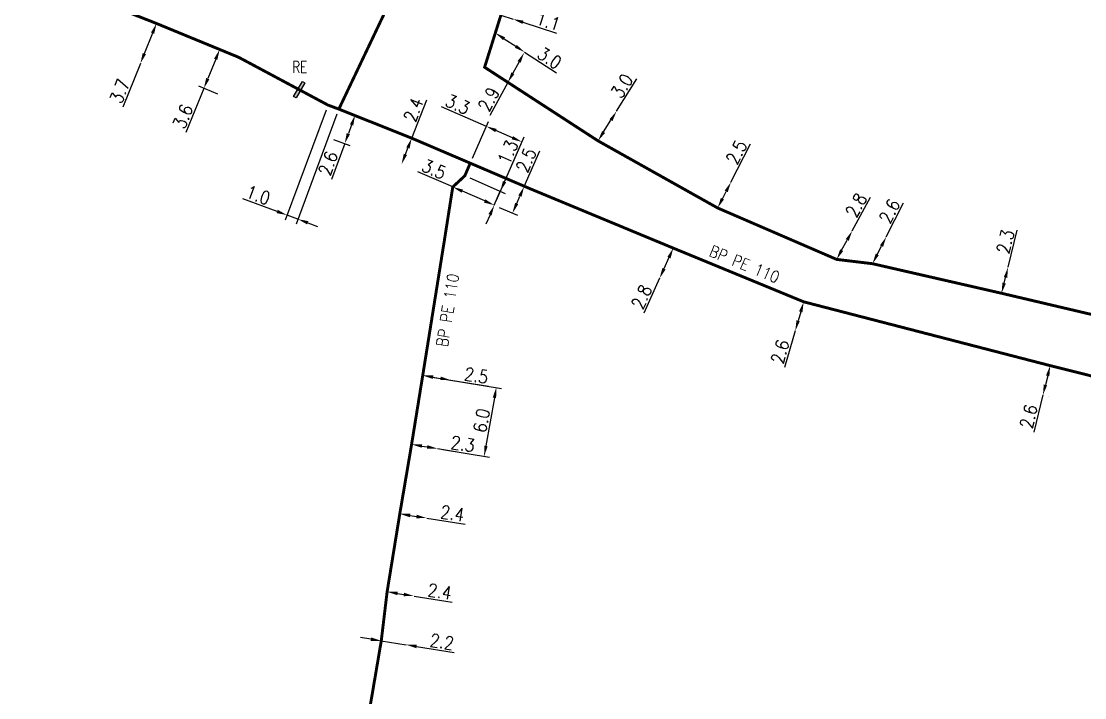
# Model space of a CAD drawing. Header units: millimetres. Extents: x 185000 to 186000, y 127990 to 129010.
# Drawn here: x 185100 to 185191.4, y 128331.2 to 128389.4 of the extents above; entities that cross this region are included whole.
import ezdxf
from ezdxf.enums import TextEntityAlignment as Align

# ---------------------------------------------------------------- set-up
doc = ezdxf.new("R2010")
doc.units = ezdxf.units.MM
doc.header["$PDMODE"] = 34
doc.linetypes.add('L_25_PE', pattern=[2000, 1000, 1000])
doc.layers.get('0').update_dxf_attribs({"linetype": 'CONTINUOUS'})
doc.layers.get('DEFPOINTS').update_dxf_attribs({"linetype": 'CONTINUOUS'})
doc.layers.add('L_150', color=1, linetype='CONTINUOUS')
doc.layers.add('L_340', color=7, linetype='CONTINUOUS')
doc.styles.get("Standard").update_dxf_attribs({"font": 'romans.shx', "width": 0.85})
doc.dimstyles.get("Standard").update_dxf_attribs({"dimtxt": 1.5, "dimasz": 1.2, "dimexe": 0.625, "dimexo": 0.625, "dimgap": 0.25, "dimtad": 1, "dimdec": 1, "dimzin": 0, "dimdsep": 46, "dimtxsty": 'Standard', "dimcen": -0.5, "dimadec": 0, "dimazin": 0, "dimtfac": 1, "dimtdec": 1, "dimtmove": 0, "dimatfit": 3, "dimfxl": 0, "dimtolj": 1, "dimtzin": 0, "dimarcsym": 0})

# ---------------------------------------------------------------- blocks, each defined once
blk = doc.blocks.new('*D406')
at = {"layer": 'DEFPOINTS', "color": 0, "linetype": 'Continuous', "transparency": 16777216}
for p in [(185111.602, 128389.198), (185110.219, 128385.766), (185110.219, 128385.766)]:
    blk.add_point(p, dxfattribs=at)
at = {"layer": 'L_150', "color": 0, "linetype": 'Continuous', "lineweight": -2, "transparency": 16777216}
for p, q in [((185111.265, 128388.363), (185110.555, 128386.6)), ((185110.219, 128385.766), (185108.701, 128381.996))]:
    blk.add_line(p, q, dxfattribs=at)
at = {"layer": 'L_150', "color": 0, "linetype": 'Continuous', "transparency": 16777216}
for points in [[(185111.126, 128388.419), (185111.404, 128388.307), (185111.602, 128389.198)], [(185110.416, 128386.656), (185110.695, 128386.544), (185110.219, 128385.766)]]:
    blk.add_solid(points, dxfattribs=at)
at = {"layer": 'L_150', "color": 0, "linetype": 'Continuous', "transparency": 16777216, "insert": (185108.449, 128383.379), "char_height": 1.125, "attachment_point": 5, "rotation": 68.06177}
blk.add_mtext('\\A1;3.7', dxfattribs=at)
blk = doc.blocks.new('*D407')
at = {"layer": 'DEFPOINTS', "color": 0, "linetype": 'Continuous', "transparency": 16777216}
for p in [(185126.332, 128382.183), (185127.269, 128381.835), (185123.753, 128372.374)]:
    blk.add_point(p, dxfattribs=at)
at = {"layer": 'L_150', "color": 0, "linetype": 'Continuous', "lineweight": -2, "transparency": 16777216}
for p, q in [((185126.169, 128381.744), (185122.652, 128372.283)), ((185127.106, 128381.396), (185123.589, 128371.935)), ((185121.972, 128373.036), (185119.027, 128374.131)), ((185123.753, 128372.374), (185122.815, 128372.723)), ((185124.596, 128372.061), (185125.44, 128371.747))]:
    blk.add_line(p, q, dxfattribs=at)
at = {"layer": 'L_150', "color": 0, "linetype": 'Continuous', "transparency": 16777216}
for points in [[(185122.024, 128373.177), (185121.92, 128372.896), (185122.815, 128372.723)], [(185124.649, 128372.201), (185124.544, 128371.92), (185123.753, 128372.374)]]:
    blk.add_solid(points, dxfattribs=at)
at = {"layer": 'L_150', "color": 0, "linetype": 'Continuous', "transparency": 16777216, "insert": (185120.339, 128374.443), "char_height": 1.125, "attachment_point": 5, "rotation": 339.60969}
blk.add_mtext('\\A1;1.0', dxfattribs=at)
blk = doc.blocks.new('*D408')
at = {"layer": 'DEFPOINTS', "color": 0, "linetype": 'Continuous', "transparency": 16777216}
for p in [(185118.675, 128386.284), (185115.672, 128383.619), (185117.32, 128382.949)]:
    blk.add_point(p, dxfattribs=at)
at = {"layer": 'L_150', "color": 0, "linetype": 'Continuous', "lineweight": -2, "transparency": 16777216}
for p, q in [((185118.241, 128386.461), (185116.593, 128387.13)), ((185116.689, 128386.12), (185116.011, 128384.453)), ((185115.672, 128383.619), (185114.125, 128379.811)), ((185116.885, 128383.126), (185115.238, 128383.795))]:
    blk.add_line(p, q, dxfattribs=at)
at = {"layer": 'L_150', "color": 0, "linetype": 'Continuous', "transparency": 16777216}
for points in [[(185116.55, 128386.177), (185116.828, 128386.064), (185117.028, 128386.954)], [(185115.872, 128384.509), (185116.15, 128384.396), (185115.672, 128383.619)]]:
    blk.add_solid(points, dxfattribs=at)
at = {"layer": 'L_150', "color": 0, "linetype": 'Continuous', "transparency": 16777216, "insert": (185113.878, 128381.195), "char_height": 1.125, "attachment_point": 5, "rotation": 67.88343}
blk.add_mtext('\\A1;3.6', dxfattribs=at)
blk = doc.blocks.new('*D436')
at = {"layer": 'DEFPOINTS', "color": 0, "linetype": 'Continuous', "transparency": 16777216}
for p in [(185127.269, 128381.835), (185126.372, 128379.395), (185127.775, 128378.879)]:
    blk.add_point(p, dxfattribs=at)
at = {"layer": 'L_150', "color": 0, "linetype": 'Continuous', "lineweight": -2, "transparency": 16777216}
for p, q in [((185127.709, 128381.673), (185129.112, 128381.158)), ((185128.361, 128380.475), (185128.085, 128379.724)), ((185127.775, 128378.879), (185126.639, 128375.792)), ((185126.812, 128379.233), (185128.215, 128378.717))]:
    blk.add_line(p, q, dxfattribs=at)
at = {"layer": 'L_150', "color": 0, "linetype": 'Continuous', "transparency": 16777216}
for points in [[(185128.22, 128380.527), (185128.502, 128380.423), (185128.672, 128381.319)], [(185127.944, 128379.776), (185128.226, 128379.672), (185127.775, 128378.879)]]:
    blk.add_solid(points, dxfattribs=at)
at = {"layer": 'L_150', "color": 0, "linetype": 'Continuous', "transparency": 16777216, "insert": (185126.346, 128377.167), "char_height": 1.125, "attachment_point": 5, "rotation": 69.81442}
blk.add_mtext('\\A1;2.6', dxfattribs=at)
blk = doc.blocks.new('*D437')
at = {"layer": 'DEFPOINTS', "color": 0, "linetype": 'Continuous', "transparency": 16777216}
for p in [(185133.53, 128379.336), (185132.659, 128377.1), (185132.659, 128377.1)]:
    blk.add_point(p, dxfattribs=at)
at = {"layer": 'L_150', "color": 0, "linetype": 'Continuous', "lineweight": -2, "transparency": 16777216}
for p, q in [((185133.53, 128379.336), (185134.816, 128382.637)), ((185132.986, 128377.939), (185133.203, 128378.498))]:
    blk.add_line(p, q, dxfattribs=at)
at = {"layer": 'L_150', "color": 0, "linetype": 'Continuous', "transparency": 16777216}
for points in [[(185133.064, 128378.552), (185133.343, 128378.443), (185133.53, 128379.336)], [(185132.846, 128377.993), (185133.125, 128377.884), (185132.659, 128377.1)]]:
    blk.add_solid(points, dxfattribs=at)
at = {"layer": 'L_150', "color": 0, "linetype": 'Continuous', "transparency": 16777216, "insert": (185133.677, 128381.78), "char_height": 1.125, "attachment_point": 5, "rotation": 68.71871}
blk.add_mtext('\\A1;2.4', dxfattribs=at)
blk = doc.blocks.new('*D438')
at = {"layer": 'DEFPOINTS', "color": 0, "linetype": 'Continuous', "transparency": 16777216}
for p in [(185156.004, 128369.883), (185154.828, 128367.287), (185154.828, 128367.287)]:
    blk.add_point(p, dxfattribs=at)
at = {"layer": 'L_150', "color": 0, "linetype": 'Continuous', "lineweight": -2, "transparency": 16777216}
for p, q in [((185155.633, 128369.063), (185155.199, 128368.107)), ((185154.828, 128367.287), (185153.475, 128364.301))]:
    blk.add_line(p, q, dxfattribs=at)
at = {"layer": 'L_150', "color": 0, "linetype": 'Continuous', "transparency": 16777216}
for points in [[(185155.496, 128369.125), (185155.769, 128369.001), (185156.004, 128369.883)], [(185155.063, 128368.169), (185155.336, 128368.045), (185154.828, 128367.287)]]:
    blk.add_solid(points, dxfattribs=at)
at = {"layer": 'L_150', "color": 0, "linetype": 'Continuous', "transparency": 16777216, "insert": (185153.283, 128365.693), "char_height": 1.125, "attachment_point": 5, "rotation": 65.62721}
blk.add_mtext('\\A1;2.8', dxfattribs=at)
blk = doc.blocks.new('*D441')
at = {"layer": 'DEFPOINTS', "color": 0, "linetype": 'Continuous', "transparency": 16777216}
for p in [(185143.186, 128386.679), (185143.186, 128386.679), (185141.795, 128384.134)]:
    blk.add_point(p, dxfattribs=at)
at = {"layer": 'L_150', "color": 0, "linetype": 'Continuous', "lineweight": -2, "transparency": 16777216}
for p, q in [((185142.754, 128385.889), (185142.227, 128384.924)), ((185141.795, 128384.134), (185140.245, 128381.297))]:
    blk.add_line(p, q, dxfattribs=at)
at = {"layer": 'L_150', "color": 0, "linetype": 'Continuous', "transparency": 16777216}
for points in [[(185142.623, 128385.961), (185142.886, 128385.817), (185143.186, 128386.679)], [(185142.095, 128384.996), (185142.358, 128384.852), (185141.795, 128384.134)]]:
    blk.add_solid(points, dxfattribs=at)
at = {"layer": 'L_150', "color": 0, "linetype": 'Continuous', "transparency": 16777216, "insert": (185140.146, 128382.68), "char_height": 1.125, "attachment_point": 5, "rotation": 61.34282}
blk.add_mtext('\\A1;2.9', dxfattribs=at)
blk = doc.blocks.new('*D442')
at = {"layer": 'DEFPOINTS', "color": 0, "linetype": 'Continuous', "transparency": 16777216}
for p in [(185151.127, 128381.649), (185151.127, 128381.649), (185149.539, 128379.104)]:
    blk.add_point(p, dxfattribs=at)
at = {"layer": 'L_150', "color": 0, "linetype": 'Continuous', "lineweight": -2, "transparency": 16777216}
for p, q in [((185151.127, 128381.649), (185152.863, 128384.43)), ((185150.015, 128379.867), (185150.651, 128380.885))]:
    blk.add_line(p, q, dxfattribs=at)
at = {"layer": 'L_150', "color": 0, "linetype": 'Continuous', "transparency": 16777216}
for points in [[(185150.523, 128380.965), (185150.778, 128380.806), (185151.127, 128381.649)], [(185149.888, 128379.947), (185150.142, 128379.788), (185149.539, 128379.104)]]:
    blk.add_solid(points, dxfattribs=at)
at = {"layer": 'L_150', "color": 0, "linetype": 'Continuous', "transparency": 16777216, "insert": (185151.597, 128383.818), "char_height": 1.125, "attachment_point": 5, "rotation": 58.0269}
blk.add_mtext('\\A1;3.0', dxfattribs=at)
blk = doc.blocks.new('*D443')
at = {"layer": 'DEFPOINTS', "color": 0, "linetype": 'Continuous', "transparency": 16777216}
for p in [(185160.958, 128375.558), (185160.958, 128375.558), (185159.815, 128373.335)]:
    blk.add_point(p, dxfattribs=at)
at = {"layer": 'L_150', "color": 0, "linetype": 'Continuous', "lineweight": -2, "transparency": 16777216}
for p, q in [((185160.958, 128375.558), (185162.647, 128378.839)), ((185160.226, 128374.135), (185160.547, 128374.758))]:
    blk.add_line(p, q, dxfattribs=at)
at = {"layer": 'L_150', "color": 0, "linetype": 'Continuous', "transparency": 16777216}
for points in [[(185160.413, 128374.827), (185160.68, 128374.689), (185160.958, 128375.558)], [(185160.093, 128374.204), (185160.36, 128374.067), (185159.815, 128373.335)]]:
    blk.add_solid(points, dxfattribs=at)
at = {"layer": 'L_150', "color": 0, "linetype": 'Continuous', "transparency": 16777216, "insert": (185161.436, 128378.124), "char_height": 1.125, "attachment_point": 5, "rotation": 62.76886}
blk.add_mtext('\\A1;2.5', dxfattribs=at)
blk = doc.blocks.new('*D444')
at = {"layer": 'DEFPOINTS', "color": 0, "linetype": 'Continuous', "transparency": 16777216}
for p in [(185167.205, 128365.268), (185166.481, 128362.771), (185166.481, 128362.771)]:
    blk.add_point(p, dxfattribs=at)
at = {"layer": 'L_150', "color": 0, "linetype": 'Continuous', "lineweight": -2, "transparency": 16777216}
for p, q in [((185166.954, 128364.404), (185166.732, 128363.635)), ((185166.481, 128362.771), (185165.568, 128359.622))]:
    blk.add_line(p, q, dxfattribs=at)
at = {"layer": 'L_150', "color": 0, "linetype": 'Continuous', "transparency": 16777216}
for points in [[(185166.81, 128364.445), (185167.098, 128364.362), (185167.205, 128365.268)], [(185166.588, 128363.677), (185166.876, 128363.594), (185166.481, 128362.771)]]:
    blk.add_solid(points, dxfattribs=at)
at = {"layer": 'L_150', "color": 0, "linetype": 'Continuous', "transparency": 16777216, "insert": (185165.179, 128360.973), "char_height": 1.125, "attachment_point": 5, "rotation": 73.8366}
blk.add_mtext('\\A1;2.6', dxfattribs=at)
blk = doc.blocks.new('*D445')
at = {"layer": 'DEFPOINTS', "color": 0, "linetype": 'Continuous', "transparency": 16777216}
for p in [(185184.764, 128368.233), (185184.764, 128368.233), (185184.209, 128366.001)]:
    blk.add_point(p, dxfattribs=at)
at = {"layer": 'L_150', "color": 0, "linetype": 'Continuous', "lineweight": -2, "transparency": 16777216}
for p, q in [((185184.764, 128368.233), (185185.556, 128371.415)), ((185184.426, 128366.874), (185184.547, 128367.36))]:
    blk.add_line(p, q, dxfattribs=at)
at = {"layer": 'L_150', "color": 0, "linetype": 'Continuous', "transparency": 16777216}
for points in [[(185184.402, 128367.396), (185184.693, 128367.324), (185184.764, 128368.233)], [(185184.281, 128366.911), (185184.572, 128366.838), (185184.209, 128366.001)]]:
    blk.add_solid(points, dxfattribs=at)
at = {"layer": 'L_150', "color": 0, "linetype": 'Continuous', "transparency": 16777216, "insert": (185184.541, 128370.442), "char_height": 1.125, "attachment_point": 5, "rotation": 76.03248}
blk.add_mtext('\\A1;2.3', dxfattribs=at)
blk = doc.blocks.new('*D447')
at = {"layer": 'DEFPOINTS', "color": 0, "linetype": 'Continuous', "transparency": 16777216}
for p in [(185188.384, 128359.781), (185187.763, 128357.256), (185187.763, 128357.256)]:
    blk.add_point(p, dxfattribs=at)
at = {"layer": 'L_150', "color": 0, "linetype": 'Continuous', "lineweight": -2, "transparency": 16777216}
for p, q in [((185188.839, 128359.669), (185188.839, 128359.669)), ((185188.169, 128358.907), (185187.978, 128358.13)), ((185187.763, 128357.256), (185186.981, 128354.072)), ((185188.218, 128357.144), (185188.219, 128357.144))]:
    blk.add_line(p, q, dxfattribs=at)
at = {"layer": 'L_150', "color": 0, "linetype": 'Continuous', "transparency": 16777216}
for points in [[(185188.024, 128358.943), (185188.315, 128358.871), (185188.384, 128359.781)], [(185187.833, 128358.166), (185188.124, 128358.094), (185187.763, 128357.256)]]:
    blk.add_solid(points, dxfattribs=at)
at = {"layer": 'L_150', "color": 0, "linetype": 'Continuous', "transparency": 16777216, "insert": (185186.536, 128355.406), "char_height": 1.125, "attachment_point": 5, "rotation": 76.18629}
blk.add_mtext('\\A1;2.6', dxfattribs=at)
blk = doc.blocks.new('*D523')
at = {"layer": 'DEFPOINTS', "color": 0, "linetype": 'Continuous', "transparency": 16777216}
for p in [(185139.942, 128380.352), (185138.557, 128377.188), (185140.622, 128373.578)]:
    blk.add_point(p, dxfattribs=at)
at = {"layer": 'L_150', "color": 0, "linetype": 'Continuous', "lineweight": -2, "transparency": 16777216}
for p, q in [((185139.942, 128380.352), (185136.096, 128382.036)), ((185138.745, 128377.617), (185140.13, 128380.782)), ((185142.177, 128379.374), (185140.767, 128379.991)), ((185140.81, 128374.008), (185143.189, 128379.443))]:
    blk.add_line(p, q, dxfattribs=at)
at = {"layer": 'L_150', "color": 0, "linetype": 'Continuous', "transparency": 16777216}
for points in [[(185140.827, 128380.129), (185140.706, 128379.854), (185139.942, 128380.352)], [(185142.237, 128379.512), (185142.116, 128379.237), (185143.001, 128379.013)]]:
    blk.add_solid(points, dxfattribs=at)
at = {"layer": 'L_150', "color": 0, "linetype": 'Continuous', "transparency": 16777216, "insert": (185137.486, 128382.246), "char_height": 1.125, "attachment_point": 5, "rotation": 336.36194}
blk.add_mtext('\\A1;3.3', dxfattribs=at)
blk = doc.blocks.new('*D524')
at = {"layer": 'DEFPOINTS', "color": 0, "linetype": 'Continuous', "transparency": 16777216}
for p in [(185138.094, 128376.103), (185140.622, 128373.578), (185140.622, 128373.578)]:
    blk.add_point(p, dxfattribs=at)
at = {"layer": 'L_150', "color": 0, "linetype": 'Continuous', "lineweight": -2, "transparency": 16777216}
for p, q in [((185141.504, 128375.593), (185142.934, 128378.859)), ((185138.523, 128375.915), (185141.573, 128374.581)), ((185140.622, 128373.578), (185141.143, 128374.769)), ((185140.261, 128372.754), (185139.9, 128371.929))]:
    blk.add_line(p, q, dxfattribs=at)
at = {"layer": 'L_150', "color": 0, "linetype": 'Continuous', "transparency": 16777216}
for points in [[(185141.367, 128375.653), (185141.641, 128375.533), (185141.143, 128374.769)], [(185140.124, 128372.814), (185140.399, 128372.694), (185140.622, 128373.578)]]:
    blk.add_solid(points, dxfattribs=at)
at = {"layer": 'L_150', "color": 0, "linetype": 'Continuous', "transparency": 16777216, "insert": (185141.797, 128378.133), "char_height": 1.125, "attachment_point": 5, "rotation": 66.36194}
blk.add_mtext('\\A1;1.3', dxfattribs=at)
blk = doc.blocks.new('*D525')
at = {"layer": 'DEFPOINTS', "color": 0, "linetype": 'Continuous', "transparency": 16777216}
for p in [(185141.625, 128375.868), (185140.622, 128373.578), (185142.188, 128372.893)]:
    blk.add_point(p, dxfattribs=at)
at = {"layer": 'L_150', "color": 0, "linetype": 'Continuous', "lineweight": -2, "transparency": 16777216}
for p, q in [((185143.191, 128375.183), (185144.527, 128378.237)), ((185142.054, 128375.68), (185143.62, 128374.995)), ((185142.549, 128373.717), (185142.83, 128374.358)), ((185141.052, 128373.39), (185142.618, 128372.705))]:
    blk.add_line(p, q, dxfattribs=at)
at = {"layer": 'L_150', "color": 0, "linetype": 'Continuous', "transparency": 16777216}
for points in [[(185142.692, 128374.419), (185142.967, 128374.298), (185143.191, 128375.183)], [(185142.412, 128373.777), (185142.686, 128373.657), (185142.188, 128372.893)]]:
    blk.add_solid(points, dxfattribs=at)
at = {"layer": 'L_150', "color": 0, "linetype": 'Continuous', "transparency": 16777216, "insert": (185143.363, 128377.448), "char_height": 1.125, "attachment_point": 5, "rotation": 66.36194}
blk.add_mtext('\\A1;2.5', dxfattribs=at)
blk = doc.blocks.new('*D58')
at = {"layer": 'DEFPOINTS', "color": 0, "linetype": 'Continuous', "transparency": 16777216}
for p in [(185137.056, 128375.139), (185137.056, 128375.139), (185140.622, 128373.578)]:
    blk.add_point(p, dxfattribs=at)
at = {"layer": 'L_150', "color": 0, "linetype": 'Continuous', "lineweight": -2, "transparency": 16777216}
for p, q in [((185137.056, 128375.139), (185134.053, 128376.453)), ((185139.798, 128373.939), (185137.881, 128374.778))]:
    blk.add_line(p, q, dxfattribs=at)
at = {"layer": 'L_150', "color": 0, "linetype": 'Continuous', "transparency": 16777216}
for points in [[(185137.941, 128374.915), (185137.821, 128374.641), (185137.056, 128375.139)], [(185139.858, 128374.076), (185139.737, 128373.802), (185140.622, 128373.578)]]:
    blk.add_solid(points, dxfattribs=at)
at = {"layer": 'L_150', "color": 0, "linetype": 'Continuous', "transparency": 16777216, "insert": (185135.443, 128376.664), "char_height": 1.125, "attachment_point": 5, "rotation": 336.36194}
blk.add_mtext('\\A1;3.5', dxfattribs=at)
blk = doc.blocks.new('L_340_20')
at = {"linetype": 'Continuous'}
blk.add_hatch(color=0, dxfattribs=at).paths.add_polyline_path([(0.125, 0.75), (-0.125, 0.75), (-0.125, -0.75), (0.125, -0.75)])
at = {"color": 0, "linetype": 'Continuous'}
blk.add_lwpolyline([(-0.125, 0.75), (0.125, 0.75), (0.125, -0.75), (-0.125, -0.75)], close=True, dxfattribs=at)
at = {"color": 0, "linetype": 'Continuous', "width": 0.75}
for tag, height, flags, p in [('RE', 1, 8, (0, 2.189)), ('DEF_LEG', 1.2, 3, (0, -5)), ('DEF_COUP', 1.2, 3, (0, -7.5)), ('DEF_TYPE', 1.2, 3, (0, -10))]:
    blk.add_attdef(tag, text='', height=height, dxfattribs=dict(at, flags=flags)).set_placement(p, align=Align.MIDDLE)
blk = doc.blocks.new('*D289')
at = {"layer": 'DEFPOINTS', "color": 0, "linetype": 'Continuous', "transparency": 16777216}
for p in [(185141.188, 128389.92), (185142.234, 128389.578), (185142.234, 128389.578)]:
    blk.add_point(p, dxfattribs=at)
at = {"layer": 'L_150', "color": 0, "linetype": 'Continuous', "lineweight": -2, "transparency": 16777216}
for p, q in [((185140.333, 128390.2), (185139.477, 128390.48)), ((185141.188, 128389.92), (185142.234, 128389.578)), ((185143.089, 128389.298), (185145.96, 128388.359))]:
    blk.add_line(p, q, dxfattribs=at)
at = {"layer": 'L_150', "color": 0, "linetype": 'Continuous', "transparency": 16777216}
for points in [[(185140.379, 128390.343), (185140.286, 128390.058), (185141.188, 128389.92)], [(185143.136, 128389.441), (185143.042, 128389.156), (185142.234, 128389.578)]]:
    blk.add_solid(points, dxfattribs=at)
at = {"layer": 'L_150', "color": 0, "linetype": 'Continuous', "transparency": 16777216, "insert": (185145.258, 128389.378), "char_height": 1.125, "attachment_point": 5, "rotation": 341.88258}
blk.add_mtext('\\A1;1.1', dxfattribs=at)
blk = doc.blocks.new('*D290')
at = {"layer": 'DEFPOINTS', "color": 0, "linetype": 'Continuous', "transparency": 16777216}
for p in [(185140.713, 128388.382), (185143.223, 128386.739), (185143.223, 128386.739)]:
    blk.add_point(p, dxfattribs=at)
at = {"layer": 'L_150', "color": 0, "linetype": 'Continuous', "lineweight": -2, "transparency": 16777216}
for p, q in [((185141.466, 128387.889), (185142.47, 128387.232)), ((185143.223, 128386.739), (185145.966, 128384.943))]:
    blk.add_line(p, q, dxfattribs=at)
at = {"layer": 'L_150', "color": 0, "linetype": 'Continuous', "transparency": 16777216}
for points in [[(185141.548, 128388.015), (185141.384, 128387.764), (185140.713, 128388.382)], [(185142.552, 128387.357), (185142.388, 128387.106), (185143.223, 128386.739)]]:
    blk.add_solid(points, dxfattribs=at)
at = {"layer": 'L_150', "color": 0, "linetype": 'Continuous', "transparency": 16777216, "insert": (185145.381, 128386.222), "char_height": 1.125, "attachment_point": 5, "rotation": 326.78356}
blk.add_mtext('\\A1;3.0', dxfattribs=at)
blk = doc.blocks.new('*D291')
at = {"layer": 'DEFPOINTS', "color": 0, "linetype": 'Continuous', "transparency": 16777216}
for p in [(185171.378, 128371.371), (185171.378, 128371.371), (185170.037, 128368.914)]:
    blk.add_point(p, dxfattribs=at)
at = {"layer": 'L_150', "color": 0, "linetype": 'Continuous', "lineweight": -2, "transparency": 16777216}
for p, q in [((185171.378, 128371.371), (185172.949, 128374.25)), ((185170.468, 128369.704), (185170.947, 128370.581))]:
    blk.add_line(p, q, dxfattribs=at)
at = {"layer": 'L_150', "color": 0, "linetype": 'Continuous', "transparency": 16777216}
for points in [[(185170.815, 128370.653), (185171.079, 128370.51), (185171.378, 128371.371)], [(185170.336, 128369.775), (185170.6, 128369.632), (185170.037, 128368.914)]]:
    blk.add_solid(points, dxfattribs=at)
at = {"layer": 'L_150', "color": 0, "linetype": 'Continuous', "transparency": 16777216, "insert": (185171.721, 128373.565), "char_height": 1.125, "attachment_point": 5, "rotation": 61.3773}
blk.add_mtext('\\A1;2.8', dxfattribs=at)
blk = doc.blocks.new('*D292')
at = {"layer": 'DEFPOINTS', "color": 0, "linetype": 'Continuous', "transparency": 16777216}
for p in [(185174.303, 128370.859), (185174.303, 128370.859), (185173.121, 128368.543)]:
    blk.add_point(p, dxfattribs=at)
at = {"layer": 'L_150', "color": 0, "linetype": 'Continuous', "lineweight": -2, "transparency": 16777216}
for p, q in [((185174.303, 128370.859), (185175.794, 128373.779)), ((185173.53, 128369.345), (185173.894, 128370.057))]:
    blk.add_line(p, q, dxfattribs=at)
at = {"layer": 'L_150', "color": 0, "linetype": 'Continuous', "transparency": 16777216}
for points in [[(185173.76, 128370.126), (185174.027, 128369.989), (185174.303, 128370.859)], [(185173.396, 128369.413), (185173.663, 128369.277), (185173.121, 128368.543)]]:
    blk.add_solid(points, dxfattribs=at)
at = {"layer": 'L_150', "color": 0, "linetype": 'Continuous', "transparency": 16777216, "insert": (185174.585, 128373.061), "char_height": 1.125, "attachment_point": 5, "rotation": 62.95462}
blk.add_mtext('\\A1;2.6', dxfattribs=at)
blk = doc.blocks.new('*D2237')
at = {"layer": 'DEFPOINTS', "color": 0, "linetype": 'Continuous', "transparency": 16777216}
for p in [(185130.914, 128336.121), (185133.056, 128335.777), (185133.056, 128335.777)]:
    blk.add_point(p, dxfattribs=at)
at = {"layer": 'L_150', "color": 0, "linetype": 'Continuous', "lineweight": -2, "transparency": 16777216}
for p, q in [((185130.025, 128336.263), (185129.136, 128336.405)), ((185130.914, 128336.121), (185133.056, 128335.777)), ((185133.945, 128335.635), (185137.182, 128335.116))]:
    blk.add_line(p, q, dxfattribs=at)
at = {"layer": 'L_150', "color": 0, "linetype": 'Continuous', "transparency": 16777216}
for points in [[(185130.049, 128336.411), (185130.001, 128336.115), (185130.914, 128336.121)], [(185133.969, 128335.783), (185133.921, 128335.487), (185133.056, 128335.777)]]:
    blk.add_solid(points, dxfattribs=at)
at = {"layer": 'L_150', "color": 0, "linetype": 'Continuous', "transparency": 16777216, "insert": (185136.127, 128336.045), "char_height": 1.125, "attachment_point": 5, "rotation": 350.89926}
blk.add_mtext('\\A1;2.2', dxfattribs=at)
blk = doc.blocks.new('*D2238')
at = {"layer": 'DEFPOINTS', "color": 0, "linetype": 'Continuous', "transparency": 16777216}
for p in [(185131.417, 128340.34), (185133.736, 128339.964), (185133.736, 128339.964)]:
    blk.add_point(p, dxfattribs=at)
at = {"layer": 'L_150', "color": 0, "linetype": 'Continuous', "lineweight": -2, "transparency": 16777216}
for p, q in [((185132.305, 128340.196), (185132.848, 128340.108)), ((185133.736, 128339.964), (185137.018, 128339.431))]:
    blk.add_line(p, q, dxfattribs=at)
at = {"layer": 'L_150', "color": 0, "linetype": 'Continuous', "transparency": 16777216}
for points in [[(185132.329, 128340.344), (185132.281, 128340.048), (185131.417, 128340.34)], [(185132.872, 128340.256), (185132.824, 128339.96), (185133.736, 128339.964)]]:
    blk.add_solid(points, dxfattribs=at)
at = {"layer": 'L_150', "color": 0, "linetype": 'Continuous', "transparency": 16777216, "insert": (185135.941, 128340.365), "char_height": 1.125, "attachment_point": 5, "rotation": 350.77403}
blk.add_mtext('\\A1;2.4', dxfattribs=at)
blk = doc.blocks.new('*D2239')
at = {"layer": 'DEFPOINTS', "color": 0, "linetype": 'Continuous', "transparency": 16777216}
for p in [(185132.505, 128347.039), (185134.826, 128346.672), (185134.826, 128346.672)]:
    blk.add_point(p, dxfattribs=at)
at = {"layer": 'L_150', "color": 0, "linetype": 'Continuous', "lineweight": -2, "transparency": 16777216}
for p, q in [((185133.394, 128346.898), (185133.937, 128346.813)), ((185134.826, 128346.672), (185138.109, 128346.154))]:
    blk.add_line(p, q, dxfattribs=at)
at = {"layer": 'L_150', "color": 0, "linetype": 'Continuous', "transparency": 16777216}
for points in [[(185133.417, 128347.046), (185133.37, 128346.75), (185132.505, 128347.039)], [(185133.96, 128346.961), (185133.913, 128346.664), (185134.826, 128346.672)]]:
    blk.add_solid(points, dxfattribs=at)
at = {"layer": 'L_150', "color": 0, "linetype": 'Continuous', "transparency": 16777216, "insert": (185137.029, 128347.084), "char_height": 1.125, "attachment_point": 5, "rotation": 351.03675}
blk.add_mtext('\\A1;2.4', dxfattribs=at)
blk = doc.blocks.new('*D2240')
at = {"layer": 'DEFPOINTS', "color": 0, "linetype": 'Continuous', "transparency": 16777216}
for p in [(185133.52, 128353.012), (185135.74, 128352.647), (185135.74, 128352.647)]:
    blk.add_point(p, dxfattribs=at)
at = {"layer": 'L_150', "color": 0, "linetype": 'Continuous', "lineweight": -2, "transparency": 16777216}
for p, q in [((185134.408, 128352.866), (185134.852, 128352.793)), ((185135.74, 128352.647), (185138.975, 128352.115))]:
    blk.add_line(p, q, dxfattribs=at)
at = {"layer": 'L_150', "color": 0, "linetype": 'Continuous', "transparency": 16777216}
for points in [[(185134.433, 128353.014), (185134.384, 128352.718), (185133.52, 128353.012)], [(185134.877, 128352.941), (185134.828, 128352.645), (185135.74, 128352.647)]]:
    blk.add_solid(points, dxfattribs=at)
at = {"layer": 'L_150', "color": 0, "linetype": 'Continuous', "transparency": 16777216, "insert": (185137.924, 128353.048), "char_height": 1.125, "attachment_point": 5, "rotation": 350.65844}
blk.add_mtext('\\A1;2.3', dxfattribs=at)
blk = doc.blocks.new('*D2241')
at = {"layer": 'DEFPOINTS', "color": 0, "linetype": 'Continuous', "transparency": 16777216}
for p in [(185134.476, 128358.934), (185135.74, 128352.647), (185139.752, 128351.987)]:
    blk.add_point(p, dxfattribs=at)
at = {"layer": 'L_150', "color": 0, "linetype": 'Continuous', "lineweight": -2, "transparency": 16777216}
for p, q in [((185134.939, 128358.858), (185141.254, 128357.819)), ((185140.636, 128357.008), (185139.908, 128352.873)), ((185136.203, 128352.571), (185140.215, 128351.911))]:
    blk.add_line(p, q, dxfattribs=at)
at = {"layer": 'L_150', "color": 0, "linetype": 'Continuous', "transparency": 16777216}
for points in [[(185140.488, 128357.034), (185140.784, 128356.982), (185140.792, 128357.895)], [(185139.76, 128352.899), (185140.056, 128352.847), (185139.752, 128351.987)]]:
    blk.add_solid(points, dxfattribs=at)
at = {"layer": 'L_150', "color": 0, "linetype": 'Continuous', "transparency": 16777216, "insert": (185139.531, 128355.059), "char_height": 1.125, "attachment_point": 5, "rotation": 80.01987}
blk.add_mtext('\\A1;6.0', dxfattribs=at)
blk = doc.blocks.new('*D2242')
at = {"layer": 'DEFPOINTS', "color": 0, "linetype": 'Continuous', "transparency": 16777216}
for p in [(185134.476, 128358.934), (185136.894, 128358.536), (185136.894, 128358.536)]:
    blk.add_point(p, dxfattribs=at)
at = {"layer": 'L_150', "color": 0, "linetype": 'Continuous', "lineweight": -2, "transparency": 16777216}
for p, q in [((185135.364, 128358.788), (185136.006, 128358.682)), ((185136.894, 128358.536), (185140.129, 128358.004))]:
    blk.add_line(p, q, dxfattribs=at)
at = {"layer": 'L_150', "color": 0, "linetype": 'Continuous', "transparency": 16777216}
for points in [[(185135.389, 128358.936), (185135.34, 128358.64), (185134.476, 128358.934)], [(185136.03, 128358.83), (185135.981, 128358.534), (185136.894, 128358.536)]]:
    blk.add_solid(points, dxfattribs=at)
at = {"layer": 'L_150', "color": 0, "linetype": 'Continuous', "transparency": 16777216, "insert": (185139.077, 128358.937), "char_height": 1.125, "attachment_point": 5, "rotation": 350.65844}
blk.add_mtext('\\A1;2.5', dxfattribs=at)

msp = doc.modelspace()

# ---------------------------------------------------------------- linework, layer by layer
at = {"layer": 'L_150', "linetype": 'L_25_PE', "const_width": 0.25, "flags": 128}
msp.add_lwpolyline([(185057.1, 128422.917), (185060.747, 128421.533), (185064.02, 128420.294), (185075.528, 128416.173), (185077.554, 128415.465), (185082.809, 128413.627), (185088.43, 128411.245), (185093.552, 128409.461), (185099.259, 128407.111), (185104.802, 128404.647), (185110.586, 128402.039), (185116.075, 128399.441), (185121.662, 128396.791), (185127.55, 128394.458), (185128.264, 128393.262), (185129.403, 128392.885), (185132.101, 128392), (185127.269, 128381.835), (185126.332, 128382.183), (185123.866, 128383.504), (185118.675, 128386.284), (185111.602, 128389.198), (185090.973, 128397.308), (185078.337, 128402.867), (185069.094, 128407.132), (185059.279, 128411.073), (185053.234, 128413.752), (185055.97, 128422.071), (185056.108, 128422.489), (185056.343, 128423.204), (185056.343, 128423.204), (185056.343, 128423.204)], close=True, dxfattribs=at)
for points in [[(185134.47, 128399.7), (185143.575, 128397.444), (185142.186, 128393.924), (185141.221, 128390.008), (185140.713, 128388.382), (185139.792, 128385.435), (185141.795, 128384.134), (185149.539, 128379.104), (185159.815, 128373.335), (185170.037, 128368.914), (185173.121, 128368.543), (185184.209, 128366.001), (185195.193, 128363.413), (185205.389, 128360.849), (185217.197, 128357.871), (185234.132, 128354.422), (185240.775, 128353.069), (185242.551, 128352.708), (185244.575, 128352.545), (185251.646, 128350.821), (185258.734, 128348.939), (185265.565, 128347.464), (185278.759, 128344.362), (185285.813, 128341.889), (185289.88, 128340.4), (185296.638, 128336.347), (185302.366, 128334.907), (185305.814, 128332.763), (185310.553, 128329.868), (185311.236, 128329.451), (185314.8, 128327.273), (185314.8, 128327.273), (185314.8, 128327.273), (185319.703, 128323.87), (185335.11, 128314.036), (185340.618, 128310.622), (185350.42, 128302.844), (185351.348, 128302.089), (185355.858, 128302.632), (185356.35, 128303.128), (185362.113, 128308.806), (185365.509, 128312.152), (185365.509, 128312.152), (185377.586, 128323.416), (185377.586, 128323.416), (185384.501, 128330.057), (185384.935, 128330.474), (185384.935, 128330.474)], [(185127.269, 128381.835), (185133.53, 128379.336), (185138.557, 128377.188), (185143.729, 128374.978), (185156.004, 128369.883), (185167.205, 128365.268), (185188.384, 128359.781), (185203.705, 128355.932), (185207.986, 128354.537), (185216.704, 128352.62), (185218.889, 128352.008), (185222.888, 128350.889), (185222.888, 128350.889), (185223.337, 128350.764), (185225.328, 128350.21), (185226.846, 128348.413), (185228.106, 128346.898), (185228.072, 128345.7), (185228.006, 128338.651), (185227.754, 128333.244), (185227.494, 128329.934), (185227.459, 128316.118), (185229.125, 128311.811)], [(185123.43, 128248.938), (185126.807, 128249.029), (185126.538, 128258.035), (185125.422, 128265.802), (185124.927, 128272.548), (185124.427, 128279.694), (185123.903, 128284.824), (185123.903, 128284.824), (185123.578, 128288.747), (185125.233, 128293.321), (185125.233, 128293.321), (185125.233, 128293.321), (185125.45, 128293.976), (185125.505, 128294.693), (185125.63, 128299.24), (185125.131, 128299.866), (185127.323, 128314.542), (185129.043, 128325.11), (185130.914, 128336.121), (185131.417, 128340.34), (185132.505, 128347.039), (185133.52, 128353.012), (185134.476, 128358.934), (185136.352, 128370.648), (185137.056, 128375.139), (185138.094, 128376.103), (185138.094, 128376.103), (185138.557, 128377.188)]]:
    msp.add_lwpolyline(points, dxfattribs=at)

# ---------------------------------------------------------------- block references
at = {"layer": 'L_340'}
ref = msp.add_blockref('L_340_20', (185123.866, 128383.504), dxfattribs=dict(at, rotation=329.1262148396323))
ref.add_attrib('RE', 'RE', dxfattribs={"layer": '0', "color": 0, "linetype": 'Continuous', "height": 1, "width": 0.75}).set_placement((185123.912, 128385.456), align=Align.MIDDLE)

# ---------------------------------------------------------------- texts
at = {"layer": 'L_150', "linetype": 'Continuous', "width": 0.85}
for rotation, p in [(337.63596, (185162.116, 128368.508)), (80.90345, (185136.618, 128364.546))]:
    msp.add_text('BP PE 110', height=1, rotation=rotation, dxfattribs=at).set_placement(p, align=Align.MIDDLE)

# ---------------------------------------------------------------- dimensions: what is measured, and where the dimension line sits
at = {"layer": 'L_150', "linetype": 'Continuous'}
for base, p1, p2, angle, override, picture, middle, dimtype in [((185142.234, 128389.578), (185141.188, 128389.92), (185142.234, 128389.578), 161.88258, {"dimscale": 0.75, "dimatfit": 0}, '*D289', (185145.025, 128388.665), 160), ((185110.219, 128385.766), (185111.602, 128389.198), (185110.219, 128385.766), 248.06177, {"dimscale": 0.75}, '*D406', (185109.145, 128383.099), 161), ((185143.223, 128386.739), (185140.713, 128388.382), (185143.223, 128386.739), 146.78356, {"dimscale": 0.75}, '*D290', (185144.971, 128385.594), 160), ((185115.672, 128383.619), (185118.675, 128386.284), (185117.32, 128382.949), 247.88343, {"dimscale": 0.75}, '*D408', (185114.572, 128380.913), 161), ((185143.186, 128386.679), (185141.795, 128384.134), (185143.186, 128386.679), 61.34282, {"dimscale": 0.75}, '*D441', (185140.804, 128382.321), 161), ((185151.127, 128381.649), (185149.539, 128379.104), (185151.127, 128381.649), 58.0269, {"dimscale": 0.75}, '*D442', (185152.233, 128383.421), 161), ((185139.942, 128380.352), (185140.622, 128373.578), (185138.557, 128377.188), 336.36194, {"dimscale": 0.75}, '*D523', (185137.185, 128381.559), 160), ((185123.753, 128372.374), (185126.332, 128382.183), (185127.269, 128381.835), 339.60969, {"dimscale": 0.75}, '*D407', (185120.077, 128373.74), 161), ((185132.659, 128377.1), (185133.53, 128379.336), (185132.659, 128377.1), 248.71871, {"dimscale": 0.75}, '*D437', (185134.376, 128381.508), 161), ((185127.775, 128378.879), (185127.269, 128381.835), (185126.372, 128379.395), 249.81442, {"dimscale": 0.75}, '*D436', (185127.05, 128376.908), 161), ((185140.622, 128373.578), (185138.094, 128376.103), (185140.622, 128373.578), 66.36194, {"dimscale": 0.75}, '*D524', (185142.484, 128377.833), 160), ((185142.188, 128372.893), (185141.625, 128375.868), (185140.622, 128373.578), 66.36194, {"dimscale": 0.75}, '*D525', (185144.05, 128377.147), 160), ((185160.958, 128375.558), (185159.815, 128373.335), (185160.958, 128375.558), 62.76886, {"dimscale": 0.75}, '*D443', (185162.102, 128377.781), 161), ((185171.378, 128371.371), (185170.037, 128368.914), (185171.378, 128371.371), 241.3773, {"dimscale": 0.75}, '*D291', (185172.379, 128373.206), 160), ((185174.303, 128370.859), (185173.121, 128368.543), (185174.303, 128370.859), 242.95462, {"dimscale": 0.75}, '*D292', (185175.253, 128372.72), 160), ((185184.764, 128368.233), (185184.209, 128366.001), (185184.764, 128368.233), 76.03248, {"dimscale": 0.75}, '*D445', (185185.269, 128370.261), 161), ((185154.828, 128367.287), (185156.004, 128369.883), (185154.828, 128367.287), 245.62721, {"dimscale": 0.75}, '*D438', (185153.966, 128365.384), 161), ((185166.481, 128362.771), (185167.205, 128365.268), (185166.481, 128362.771), 253.8366, {"dimscale": 0.75}, '*D444', (185165.9, 128360.764), 161), ((185136.8936, 128358.536), (185134.4761, 128358.9337), (185136.8936, 128358.536), 170.65844, {"dimscale": 0.75}, '*D2242', (185138.9552, 128358.1969), 160), ((185187.763, 128357.256), (185188.384, 128359.781), (185187.763, 128357.256), 256.18629, {"dimscale": 0.75}, '*D447', (185187.265, 128355.227), 161), ((185139.752, 128351.987), (185134.476, 128358.934), (185135.74, 128352.647), 80.01987, {"dimscale": 0.75, "dimatfit": 0}, '*D2241', (185140.27, 128354.929), 160), ((185135.7404, 128352.6467), (185133.5202, 128353.012), (185135.7404, 128352.6467), 170.65844, {"dimscale": 0.75}, '*D2240', (185137.802, 128352.3076), 160), ((185134.825862, 128346.672396), (185132.504559, 128347.038528), (185134.825862, 128346.672396), 171.036752, {"dimscale": 0.75}, '*D2239', (185136.912125, 128346.343336), 160), ((185133.7364, 128339.9636), (185131.4168, 128340.3404), (185133.7364, 128339.9636), 170.77403, {"dimscale": 0.75}, '*D2238', (185135.8212, 128339.625), 160), ((185133.056, 128335.777), (185130.914, 128336.121), (185133.056, 128335.777), 170.89926, {"dimscale": 0.75}, '*D2237', (185136.008, 128335.304), 160)]:
    dim = msp.add_linear_dim(base=base, p1=p1, p2=p2, angle=angle, dimstyle='Standard', override=override, dxfattribs=at)
    dim.commit()
    dim.dimension.update_dxf_attribs({"geometry": picture, "text_midpoint": middle, "dimtype": dimtype})
dim = msp.add_linear_dim(base=(185137.056, 128375.139), p1=(185140.622, 128373.578), p2=(185137.056, 128375.139), angle=336.36194, text='3.5', dimstyle='Standard', override={"dimscale": 0.75}, dxfattribs=at)
dim.commit()
dim.dimension.update_dxf_attribs({"geometry": '*D58', "text_midpoint": (185135.142, 128375.977), "dimtype": 160})

doc.saveas('drawing.dxf')
